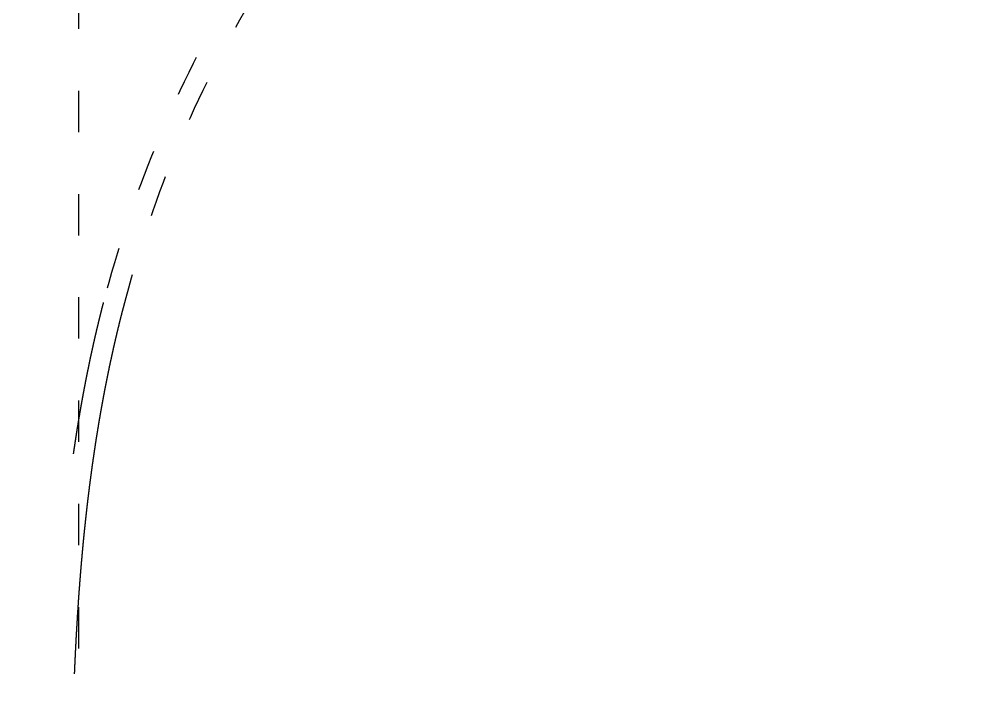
# Model space of a CAD drawing. Header units: millimetres. Extents: x 19715 to 35549, y 3563 to 14826.
# Drawn here: x 21232.6 to 21512.9, y 9319.7 to 9515.9 of the extents above; entities that cross this region are included whole.
import ezdxf

# ---------------------------------------------------------------- set-up
doc = ezdxf.new("R2010")
doc.units = ezdxf.units.MM
doc.linetypes.add('ACAD_ISO03W100', pattern=[30, 12, -18])
doc.layers.get('0').update_dxf_attribs({"color": 9, "linetype": 'ACAD_ISO03W100'})

msp = doc.modelspace()

# ---------------------------------------------------------------- linework, layer by layer
msp.add_lwpolyline([(21249.94, 7833.18), (21249.94, 11293.27)])
msp.add_lwpolyline([(21249.94, 7833.18), (21249.94, 11293.27)])
msp.add_lwpolyline([(21249.94, 7833.18), (21249.94, 11293.27)])
for points in [[(21511.28, 9686.69, 0.272996), (21257.01, 9433.66, 0.000496), (21256.78, 9432.76, 0.000988), (21256.66, 9432.31, 0.000004), (21256.32, 9430.96, 0.000495), (21256.32, 9430.95, 0.000488), (21256.15, 9430.27, 0.000492), (21255.98, 9429.59, 0.000484), (21255.81, 9428.91, 0.000488), (21255.65, 9428.23, 0.00048), (21255.48, 9427.55, 0.000484), (21255.32, 9426.87, 0.000476), (21255.15, 9426.19, 0.00048), (21254.99, 9425.51, 0.000472), (21254.83, 9424.83, 0.000476), (21254.67, 9424.15, 0.000468), (21254.52, 9423.46, 0.000472), (21254.36, 9422.78, 0.000464), (21254.21, 9422.1, 0.000468), (21254.05, 9421.42, 0.00046), (21253.9, 9420.73, 0.000464), (21253.75, 9420.05, 0.000456), (21253.6, 9419.36, 0.00046), (21253.45, 9418.68, 0.000452), (21253.3, 9418, 0.000456), (21253.16, 9417.31, 0.000448), (21253.01, 9416.63, 0.000452), (21252.87, 9415.94, 0.000444), (21252.73, 9415.26, 0.000448), (21252.59, 9414.57, 0.00044), (21252.45, 9413.88, 0.000444), (21252.31, 9413.2, 0.000436), (21252.17, 9412.51, 0.00044), (21252.04, 9411.83, 0.000432), (21251.9, 9411.14, 0.000436), (21251.77, 9410.45, 0.000428), (21251.63, 9409.76, 0.000432), (21251.5, 9409.08, 0.000424), (21251.37, 9408.39, 0.000428), (21251.24, 9407.7, 0.00042), (21251.11, 9407.01, 0.000424), (21250.99, 9406.33, 0.000416), (21250.86, 9405.63, 0.00042), (21250.74, 9404.95, 0.000412), (21250.61, 9404.26, 0.000416), (21250.49, 9403.57, 0.000408), (21250.37, 9402.88, 0.000412), (21250.25, 9402.19, 0.000404), (21250.13, 9401.5, 0.000408), (21250.02, 9400.81, 0.0004), (21249.9, 9400.12, 0.000404), (21249.78, 9399.43, 0.000396), (21249.67, 9398.74, 0.0004), (21249.56, 9398.05, 0.000392), (21249.44, 9397.36, 0.000396), (21249.33, 9396.67, 0.000388), (21249.22, 9395.97, 0.000392), (21249.11, 9395.29, 0.000384), (21249.01, 9394.59, 0.000388), (21248.9, 9393.9, 0.00038), (21248.79, 9393.21, 0.000384), (21248.69, 9392.52, 0.000376), (21248.59, 9391.82, 0.00038), (21248.48, 9391.13, 0.000372), (21248.38, 9390.44, 0.000376), (21248.28, 9389.75, 0.00004), (21248.27, 9389.67)], [(21511.28, 9686.69, 0.272996), (21257.01, 9433.66, 0.000496), (21256.78, 9432.76, 0.000988), (21256.66, 9432.31, 0.000004), (21256.32, 9430.96, 0.000495), (21256.32, 9430.95, 0.000488), (21256.15, 9430.27, 0.000492), (21255.98, 9429.59, 0.000484), (21255.81, 9428.91, 0.000488), (21255.65, 9428.23, 0.00048), (21255.48, 9427.55, 0.000484), (21255.32, 9426.87, 0.000476), (21255.15, 9426.19, 0.00048), (21254.99, 9425.51, 0.000472), (21254.83, 9424.83, 0.000476), (21254.67, 9424.15, 0.000468), (21254.52, 9423.46, 0.000472), (21254.36, 9422.78, 0.000464), (21254.21, 9422.1, 0.000468), (21254.05, 9421.42, 0.00046), (21253.9, 9420.73, 0.000464), (21253.75, 9420.05, 0.000456), (21253.6, 9419.36, 0.00046), (21253.45, 9418.68, 0.000452), (21253.3, 9418, 0.000456), (21253.16, 9417.31, 0.000448), (21253.01, 9416.63, 0.000452), (21252.87, 9415.94, 0.000444), (21252.73, 9415.26, 0.000448), (21252.59, 9414.57, 0.00044), (21252.45, 9413.88, 0.000444), (21252.31, 9413.2, 0.000436), (21252.17, 9412.51, 0.00044), (21252.04, 9411.83, 0.000432), (21251.9, 9411.14, 0.000436), (21251.77, 9410.45, 0.000428), (21251.63, 9409.76, 0.000432), (21251.5, 9409.08, 0.000424), (21251.37, 9408.39, 0.000428), (21251.24, 9407.7, 0.00042), (21251.11, 9407.01, 0.000424), (21250.99, 9406.33, 0.000416), (21250.86, 9405.63, 0.00042), (21250.74, 9404.95, 0.000412), (21250.61, 9404.26, 0.000416), (21250.49, 9403.57, 0.000408), (21250.37, 9402.88, 0.000412), (21250.25, 9402.19, 0.000404), (21250.13, 9401.5, 0.000408), (21250.02, 9400.81, 0.0004), (21249.9, 9400.12, 0.000404), (21249.78, 9399.43, 0.000396), (21249.67, 9398.74, 0.0004), (21249.56, 9398.05, 0.000392), (21249.44, 9397.36, 0.000396), (21249.33, 9396.67, 0.000388), (21249.22, 9395.97, 0.000392), (21249.11, 9395.29, 0.000384), (21249.01, 9394.59, 0.000388), (21248.9, 9393.9, 0.00038), (21248.79, 9393.21, 0.000384), (21248.69, 9392.52, 0.000376), (21248.59, 9391.82, 0.00038), (21248.48, 9391.13, 0.000372), (21248.38, 9390.44, 0.000376), (21248.28, 9389.75, 0.00004), (21248.27, 9389.67)], [(21511.28, 9686.69, 0.272996), (21257.01, 9433.66, 0.000496), (21256.78, 9432.76, 0.000988), (21256.66, 9432.31, 0.000004), (21256.32, 9430.96, 0.000495), (21256.32, 9430.95, 0.000488), (21256.15, 9430.27, 0.000492), (21255.98, 9429.59, 0.000484), (21255.81, 9428.91, 0.000488), (21255.65, 9428.23, 0.00048), (21255.48, 9427.55, 0.000484), (21255.32, 9426.87, 0.000476), (21255.15, 9426.19, 0.00048), (21254.99, 9425.51, 0.000472), (21254.83, 9424.83, 0.000476), (21254.67, 9424.15, 0.000468), (21254.52, 9423.46, 0.000472), (21254.36, 9422.78, 0.000464), (21254.21, 9422.1, 0.000468), (21254.05, 9421.42, 0.00046), (21253.9, 9420.73, 0.000464), (21253.75, 9420.05, 0.000456), (21253.6, 9419.36, 0.00046), (21253.45, 9418.68, 0.000452), (21253.3, 9418, 0.000456), (21253.16, 9417.31, 0.000448), (21253.01, 9416.63, 0.000452), (21252.87, 9415.94, 0.000444), (21252.73, 9415.26, 0.000448), (21252.59, 9414.57, 0.00044), (21252.45, 9413.88, 0.000444), (21252.31, 9413.2, 0.000436), (21252.17, 9412.51, 0.00044), (21252.04, 9411.83, 0.000432), (21251.9, 9411.14, 0.000436), (21251.77, 9410.45, 0.000428), (21251.63, 9409.76, 0.000432), (21251.5, 9409.08, 0.000424), (21251.37, 9408.39, 0.000428), (21251.24, 9407.7, 0.00042), (21251.11, 9407.01, 0.000424), (21250.99, 9406.33, 0.000416), (21250.86, 9405.63, 0.00042), (21250.74, 9404.95, 0.000412), (21250.61, 9404.26, 0.000416), (21250.49, 9403.57, 0.000408), (21250.37, 9402.88, 0.000412), (21250.25, 9402.19, 0.000404), (21250.13, 9401.5, 0.000408), (21250.02, 9400.81, 0.0004), (21249.9, 9400.12, 0.000404), (21249.78, 9399.43, 0.000396), (21249.67, 9398.74, 0.0004), (21249.56, 9398.05, 0.000392), (21249.44, 9397.36, 0.000396), (21249.33, 9396.67, 0.000388), (21249.22, 9395.97, 0.000392), (21249.11, 9395.29, 0.000384), (21249.01, 9394.59, 0.000388), (21248.9, 9393.9, 0.00038), (21248.79, 9393.21, 0.000384), (21248.69, 9392.52, 0.000376), (21248.59, 9391.82, 0.00038), (21248.48, 9391.13, 0.000372), (21248.38, 9390.44, 0.000376), (21248.28, 9389.75, 0.00004), (21248.27, 9389.67)], [(21512.75, 9680.92, 0.272996), (21262.77, 9432.16, 0.000496), (21262.54, 9431.26, 0.000988), (21262.42, 9430.81, 0.000004), (21262.08, 9429.46, 0.000495), (21262.08, 9429.45, 0.000488), (21261.91, 9428.77, 0.000492), (21261.74, 9428.09, 0.000484), (21261.57, 9427.41, 0.000488), (21261.4, 9426.73, 0.00048), (21261.24, 9426.05, 0.000484), (21261.07, 9425.37, 0.000476), (21260.91, 9424.69, 0.00048), (21260.75, 9424.01, 0.000472), (21260.59, 9423.33, 0.000476), (21260.43, 9422.65, 0.000468), (21260.27, 9421.96, 0.000472), (21260.12, 9421.28, 0.000464), (21259.96, 9420.6, 0.000468), (21259.81, 9419.92, 0.00046), (21259.66, 9419.23, 0.000464), (21259.51, 9418.55, 0.000456), (21259.36, 9417.86, 0.00046), (21259.21, 9417.18, 0.000452), (21259.06, 9416.5, 0.000456), (21258.92, 9415.81, 0.000448), (21258.77, 9415.13, 0.000452), (21258.63, 9414.44, 0.000444), (21258.49, 9413.76, 0.000448), (21258.34, 9413.07, 0.00044), (21258.2, 9412.38, 0.000444), (21258.07, 9411.7, 0.000436), (21257.93, 9411.01, 0.00044), (21257.79, 9410.33, 0.000432), (21257.66, 9409.64, 0.000436), (21257.52, 9408.95, 0.000428), (21257.39, 9408.26, 0.000432), (21257.26, 9407.58, 0.000424), (21257.13, 9406.89, 0.000428), (21257, 9406.2, 0.00042), (21256.87, 9405.51, 0.000424), (21256.75, 9404.83, 0.000416), (21256.62, 9404.13, 0.00042), (21256.5, 9403.45, 0.000412), (21256.37, 9402.76, 0.000416), (21256.25, 9402.07, 0.000408), (21256.13, 9401.38, 0.000412), (21256.01, 9400.69, 0.000404), (21255.89, 9400, 0.000408), (21255.77, 9399.31, 0.0004), (21255.66, 9398.62, 0.000404), (21255.54, 9397.93, 0.000396), (21255.43, 9397.24, 0.0004), (21255.31, 9396.55, 0.000392), (21255.2, 9395.86, 0.000396), (21255.09, 9395.17, 0.000388), (21254.98, 9394.47, 0.000392), (21254.87, 9393.79, 0.000384), (21254.76, 9393.09, 0.000388), (21254.66, 9392.4, 0.00038), (21254.55, 9391.71, 0.000384), (21254.45, 9391.02, 0.000376), (21254.34, 9390.32, 0.00038), (21254.24, 9389.63, 0.000372), (21254.14, 9388.94, 0.000376), (21254.04, 9388.25, 0.000368), (21253.94, 9387.55, 0.000372), (21253.84, 9386.86, 0.000364), (21253.74, 9386.16, 0.000368), (21253.65, 9385.47, 0.00036), (21253.55, 9384.78, 0.000364), (21253.46, 9384.09, 0.000356), (21253.36, 9383.39, 0.00036), (21253.27, 9382.7, 0.000352), (21253.18, 9382, 0.000356), (21253.09, 9381.31, 0.000348), (21253, 9380.61, 0.000352), (21252.91, 9379.92, 0.000344), (21252.82, 9379.22, 0.000348), (21252.74, 9378.53, 0.00034), (21252.65, 9377.84, 0.000344), (21252.57, 9377.14, 0.000336), (21252.48, 9376.45, 0.00034), (21252.4, 9375.75, 0.000332), (21252.32, 9375.05, 0.000336), (21252.24, 9374.36, 0.000328), (21252.16, 9373.66, 0.000332), (21252.08, 9372.97, 0.000324), (21252, 9372.27, 0.000328), (21251.93, 9371.58, 0.00032), (21251.85, 9370.88, 0.000324), (21251.77, 9370.19, 0.000316), (21251.7, 9369.49, 0.00032), (21251.63, 9368.8, 0.000312), (21251.55, 9368.1, 0.000316), (21251.48, 9367.41, 0.000308), (21251.41, 9366.7, 0.000312), (21251.34, 9366.01, 0.000304), (21251.27, 9365.31, 0.000308), (21251.2, 9364.62, 0.0003), (21251.13, 9363.92, 0.000304), (21251.07, 9363.23, 0.000296), (21251, 9362.52, 0.0003), (21250.94, 9361.83, 0.000292), (21250.87, 9361.13, 0.000296), (21250.81, 9360.44, 0.000288), (21250.75, 9359.74, 0.000292), (21250.69, 9359.04, 0.000284), (21250.62, 9358.34, 0.000288), (21250.56, 9357.65, 0.00028), (21250.5, 9356.95, 0.000284), (21250.45, 9356.25, 0.000276), (21250.39, 9355.55, 0.00028), (21250.33, 9354.86, 0.000272), (21250.27, 9354.16, 0.000276), (21250.22, 9353.46, 0.000268), (21250.16, 9352.76, 0.000272), (21250.11, 9352.07, 0.000264), (21250.06, 9351.36, 0.000268), (21250.01, 9350.67, 0.00026), (21249.95, 9349.97, 0.000264), (21249.9, 9349.27, 0.000256), (21249.85, 9348.57, 0.00026), (21249.8, 9347.88, 0.000252), (21249.75, 9347.17, 0.000256), (21249.71, 9346.48, 0.000248), (21249.66, 9345.78, 0.000252), (21249.61, 9345.08, 0.000244), (21249.57, 9344.38, 0.000248), (21249.52, 9343.69, 0.00024), (21249.47, 9342.98, 0.000244), (21249.43, 9342.29, 0.000236), (21249.39, 9341.59, 0.00024), (21249.35, 9340.89, 0.000232), (21249.3, 9340.19, 0.000236), (21249.26, 9339.5, 0.000228), (21249.22, 9338.79, 0.000232), (21249.18, 9338.1, 0.000224), (21249.14, 9337.39, 0.000228), (21249.1, 9336.7, 0.00022), (21249.06, 9335.99, 0.000224), (21249.03, 9335.3, 0.000216), (21248.99, 9334.6, 0.00022), (21248.95, 9333.9, 0.000212), (21248.92, 9333.2, 0.000216), (21248.88, 9332.51, 0.000208), (21248.85, 9331.8, 0.000212), (21248.81, 9331.11, 0.000204), (21248.78, 9330.4, 0.000208), (21248.75, 9329.71, 0.0002), (21248.72, 9329, 0.000204), (21248.68, 9328.31, 0.000196), (21248.65, 9327.6, 0.0002), (21248.62, 9326.91, 0.000192), (21248.59, 9326.21, 0.00011), (21248.58, 9325.82)], [(21512.75, 9680.92, 0.272996), (21262.77, 9432.16, 0.000496), (21262.54, 9431.26, 0.000988), (21262.42, 9430.81, 0.000004), (21262.08, 9429.46, 0.000495), (21262.08, 9429.45, 0.000488), (21261.91, 9428.77, 0.000492), (21261.74, 9428.09, 0.000484), (21261.57, 9427.41, 0.000488), (21261.4, 9426.73, 0.00048), (21261.24, 9426.05, 0.000484), (21261.07, 9425.37, 0.000476), (21260.91, 9424.69, 0.00048), (21260.75, 9424.01, 0.000472), (21260.59, 9423.33, 0.000476), (21260.43, 9422.65, 0.000468), (21260.27, 9421.96, 0.000472), (21260.12, 9421.28, 0.000464), (21259.96, 9420.6, 0.000468), (21259.81, 9419.92, 0.00046), (21259.66, 9419.23, 0.000464), (21259.51, 9418.55, 0.000456), (21259.36, 9417.86, 0.00046), (21259.21, 9417.18, 0.000452), (21259.06, 9416.5, 0.000456), (21258.92, 9415.81, 0.000448), (21258.77, 9415.13, 0.000452), (21258.63, 9414.44, 0.000444), (21258.49, 9413.76, 0.000448), (21258.34, 9413.07, 0.00044), (21258.2, 9412.38, 0.000444), (21258.07, 9411.7, 0.000436), (21257.93, 9411.01, 0.00044), (21257.79, 9410.33, 0.000432), (21257.66, 9409.64, 0.000436), (21257.52, 9408.95, 0.000428), (21257.39, 9408.26, 0.000432), (21257.26, 9407.58, 0.000424), (21257.13, 9406.89, 0.000428), (21257, 9406.2, 0.00042), (21256.87, 9405.51, 0.000424), (21256.75, 9404.83, 0.000416), (21256.62, 9404.13, 0.00042), (21256.5, 9403.45, 0.000412), (21256.37, 9402.76, 0.000416), (21256.25, 9402.07, 0.000408), (21256.13, 9401.38, 0.000412), (21256.01, 9400.69, 0.000404), (21255.89, 9400, 0.000408), (21255.77, 9399.31, 0.0004), (21255.66, 9398.62, 0.000404), (21255.54, 9397.93, 0.000396), (21255.43, 9397.24, 0.0004), (21255.31, 9396.55, 0.000392), (21255.2, 9395.86, 0.000396), (21255.09, 9395.17, 0.000388), (21254.98, 9394.47, 0.000392), (21254.87, 9393.79, 0.000384), (21254.76, 9393.09, 0.000388), (21254.66, 9392.4, 0.00038), (21254.55, 9391.71, 0.000384), (21254.45, 9391.02, 0.000376), (21254.34, 9390.32, 0.00038), (21254.24, 9389.63, 0.000372), (21254.14, 9388.94, 0.000376), (21254.04, 9388.25, 0.000368), (21253.94, 9387.55, 0.000372), (21253.84, 9386.86, 0.000364), (21253.74, 9386.16, 0.000368), (21253.65, 9385.47, 0.00036), (21253.55, 9384.78, 0.000364), (21253.46, 9384.09, 0.000356), (21253.36, 9383.39, 0.00036), (21253.27, 9382.7, 0.000352), (21253.18, 9382, 0.000356), (21253.09, 9381.31, 0.000348), (21253, 9380.61, 0.000352), (21252.91, 9379.92, 0.000344), (21252.82, 9379.22, 0.000348), (21252.74, 9378.53, 0.00034), (21252.65, 9377.84, 0.000344), (21252.57, 9377.14, 0.000336), (21252.48, 9376.45, 0.00034), (21252.4, 9375.75, 0.000332), (21252.32, 9375.05, 0.000336), (21252.24, 9374.36, 0.000328), (21252.16, 9373.66, 0.000332), (21252.08, 9372.97, 0.000324), (21252, 9372.27, 0.000328), (21251.93, 9371.58, 0.00032), (21251.85, 9370.88, 0.000324), (21251.77, 9370.19, 0.000316), (21251.7, 9369.49, 0.00032), (21251.63, 9368.8, 0.000312), (21251.55, 9368.1, 0.000316), (21251.48, 9367.41, 0.000308), (21251.41, 9366.7, 0.000312), (21251.34, 9366.01, 0.000304), (21251.27, 9365.31, 0.000308), (21251.2, 9364.62, 0.0003), (21251.13, 9363.92, 0.000304), (21251.07, 9363.23, 0.000296), (21251, 9362.52, 0.0003), (21250.94, 9361.83, 0.000292), (21250.87, 9361.13, 0.000296), (21250.81, 9360.44, 0.000288), (21250.75, 9359.74, 0.000292), (21250.69, 9359.04, 0.000284), (21250.62, 9358.34, 0.000288), (21250.56, 9357.65, 0.00028), (21250.5, 9356.95, 0.000284), (21250.45, 9356.25, 0.000276), (21250.39, 9355.55, 0.00028), (21250.33, 9354.86, 0.000272), (21250.27, 9354.16, 0.000276), (21250.22, 9353.46, 0.000268), (21250.16, 9352.76, 0.000272), (21250.11, 9352.07, 0.000264), (21250.06, 9351.36, 0.000268), (21250.01, 9350.67, 0.00026), (21249.95, 9349.97, 0.000264), (21249.9, 9349.27, 0.000256), (21249.85, 9348.57, 0.00026), (21249.8, 9347.88, 0.000252), (21249.75, 9347.17, 0.000256), (21249.71, 9346.48, 0.000248), (21249.66, 9345.78, 0.000252), (21249.61, 9345.08, 0.000244), (21249.57, 9344.38, 0.000248), (21249.52, 9343.69, 0.00024), (21249.47, 9342.98, 0.000244), (21249.43, 9342.29, 0.000236), (21249.39, 9341.59, 0.00024), (21249.35, 9340.89, 0.000232), (21249.3, 9340.19, 0.000236), (21249.26, 9339.5, 0.000228), (21249.22, 9338.79, 0.000232), (21249.18, 9338.1, 0.000224), (21249.14, 9337.39, 0.000228), (21249.1, 9336.7, 0.00022), (21249.06, 9335.99, 0.000224), (21249.03, 9335.3, 0.000216), (21248.99, 9334.6, 0.00022), (21248.95, 9333.9, 0.000212), (21248.92, 9333.2, 0.000216), (21248.88, 9332.51, 0.000208), (21248.85, 9331.8, 0.000212), (21248.81, 9331.11, 0.000204), (21248.78, 9330.4, 0.000208), (21248.75, 9329.71, 0.0002), (21248.72, 9329, 0.000204), (21248.68, 9328.31, 0.000196), (21248.65, 9327.6, 0.0002), (21248.62, 9326.91, 0.000192), (21248.59, 9326.21, 0.00011), (21248.58, 9325.82)], [(21512.75, 9680.92, 0.272996), (21262.77, 9432.16, 0.000496), (21262.54, 9431.26, 0.000988), (21262.42, 9430.81, 0.000004), (21262.08, 9429.46, 0.000495), (21262.08, 9429.45, 0.000488), (21261.91, 9428.77, 0.000492), (21261.74, 9428.09, 0.000484), (21261.57, 9427.41, 0.000488), (21261.4, 9426.73, 0.00048), (21261.24, 9426.05, 0.000484), (21261.07, 9425.37, 0.000476), (21260.91, 9424.69, 0.00048), (21260.75, 9424.01, 0.000472), (21260.59, 9423.33, 0.000476), (21260.43, 9422.65, 0.000468), (21260.27, 9421.96, 0.000472), (21260.12, 9421.28, 0.000464), (21259.96, 9420.6, 0.000468), (21259.81, 9419.92, 0.00046), (21259.66, 9419.23, 0.000464), (21259.51, 9418.55, 0.000456), (21259.36, 9417.86, 0.00046), (21259.21, 9417.18, 0.000452), (21259.06, 9416.5, 0.000456), (21258.92, 9415.81, 0.000448), (21258.77, 9415.13, 0.000452), (21258.63, 9414.44, 0.000444), (21258.49, 9413.76, 0.000448), (21258.34, 9413.07, 0.00044), (21258.2, 9412.38, 0.000444), (21258.07, 9411.7, 0.000436), (21257.93, 9411.01, 0.00044), (21257.79, 9410.33, 0.000432), (21257.66, 9409.64, 0.000436), (21257.52, 9408.95, 0.000428), (21257.39, 9408.26, 0.000432), (21257.26, 9407.58, 0.000424), (21257.13, 9406.89, 0.000428), (21257, 9406.2, 0.00042), (21256.87, 9405.51, 0.000424), (21256.75, 9404.83, 0.000416), (21256.62, 9404.13, 0.00042), (21256.5, 9403.45, 0.000412), (21256.37, 9402.76, 0.000416), (21256.25, 9402.07, 0.000408), (21256.13, 9401.38, 0.000412), (21256.01, 9400.69, 0.000404), (21255.89, 9400, 0.000408), (21255.77, 9399.31, 0.0004), (21255.66, 9398.62, 0.000404), (21255.54, 9397.93, 0.000396), (21255.43, 9397.24, 0.0004), (21255.31, 9396.55, 0.000392), (21255.2, 9395.86, 0.000396), (21255.09, 9395.17, 0.000388), (21254.98, 9394.47, 0.000392), (21254.87, 9393.79, 0.000384), (21254.76, 9393.09, 0.000388), (21254.66, 9392.4, 0.00038), (21254.55, 9391.71, 0.000384), (21254.45, 9391.02, 0.000376), (21254.34, 9390.32, 0.00038), (21254.24, 9389.63, 0.000372), (21254.14, 9388.94, 0.000376), (21254.04, 9388.25, 0.000368), (21253.94, 9387.55, 0.000372), (21253.84, 9386.86, 0.000364), (21253.74, 9386.16, 0.000368), (21253.65, 9385.47, 0.00036), (21253.55, 9384.78, 0.000364), (21253.46, 9384.09, 0.000356), (21253.36, 9383.39, 0.00036), (21253.27, 9382.7, 0.000352), (21253.18, 9382, 0.000356), (21253.09, 9381.31, 0.000348), (21253, 9380.61, 0.000352), (21252.91, 9379.92, 0.000344), (21252.82, 9379.22, 0.000348), (21252.74, 9378.53, 0.00034), (21252.65, 9377.84, 0.000344), (21252.57, 9377.14, 0.000336), (21252.48, 9376.45, 0.00034), (21252.4, 9375.75, 0.000332), (21252.32, 9375.05, 0.000336), (21252.24, 9374.36, 0.000328), (21252.16, 9373.66, 0.000332), (21252.08, 9372.97, 0.000324), (21252, 9372.27, 0.000328), (21251.93, 9371.58, 0.00032), (21251.85, 9370.88, 0.000324), (21251.77, 9370.19, 0.000316), (21251.7, 9369.49, 0.00032), (21251.63, 9368.8, 0.000312), (21251.55, 9368.1, 0.000316), (21251.48, 9367.41, 0.000308), (21251.41, 9366.7, 0.000312), (21251.34, 9366.01, 0.000304), (21251.27, 9365.31, 0.000308), (21251.2, 9364.62, 0.0003), (21251.13, 9363.92, 0.000304), (21251.07, 9363.23, 0.000296), (21251, 9362.52, 0.0003), (21250.94, 9361.83, 0.000292), (21250.87, 9361.13, 0.000296), (21250.81, 9360.44, 0.000288), (21250.75, 9359.74, 0.000292), (21250.69, 9359.04, 0.000284), (21250.62, 9358.34, 0.000288), (21250.56, 9357.65, 0.00028), (21250.5, 9356.95, 0.000284), (21250.45, 9356.25, 0.000276), (21250.39, 9355.55, 0.00028), (21250.33, 9354.86, 0.000272), (21250.27, 9354.16, 0.000276), (21250.22, 9353.46, 0.000268), (21250.16, 9352.76, 0.000272), (21250.11, 9352.07, 0.000264), (21250.06, 9351.36, 0.000268), (21250.01, 9350.67, 0.00026), (21249.95, 9349.97, 0.000264), (21249.9, 9349.27, 0.000256), (21249.85, 9348.57, 0.00026), (21249.8, 9347.88, 0.000252), (21249.75, 9347.17, 0.000256), (21249.71, 9346.48, 0.000248), (21249.66, 9345.78, 0.000252), (21249.61, 9345.08, 0.000244), (21249.57, 9344.38, 0.000248), (21249.52, 9343.69, 0.00024), (21249.47, 9342.98, 0.000244), (21249.43, 9342.29, 0.000236), (21249.39, 9341.59, 0.00024), (21249.35, 9340.89, 0.000232), (21249.3, 9340.19, 0.000236), (21249.26, 9339.5, 0.000228), (21249.22, 9338.79, 0.000232), (21249.18, 9338.1, 0.000224), (21249.14, 9337.39, 0.000228), (21249.1, 9336.7, 0.00022), (21249.06, 9335.99, 0.000224), (21249.03, 9335.3, 0.000216), (21248.99, 9334.6, 0.00022), (21248.95, 9333.9, 0.000212), (21248.92, 9333.2, 0.000216), (21248.88, 9332.51, 0.000208), (21248.85, 9331.8, 0.000212), (21248.81, 9331.11, 0.000204), (21248.78, 9330.4, 0.000208), (21248.75, 9329.71, 0.0002), (21248.72, 9329, 0.000204), (21248.68, 9328.31, 0.000196), (21248.65, 9327.6, 0.0002), (21248.62, 9326.91, 0.000192), (21248.59, 9326.21, 0.00011), (21248.58, 9325.82)]]:
    msp.add_lwpolyline(points, format="xyb")

doc.saveas('drawing.dxf')
